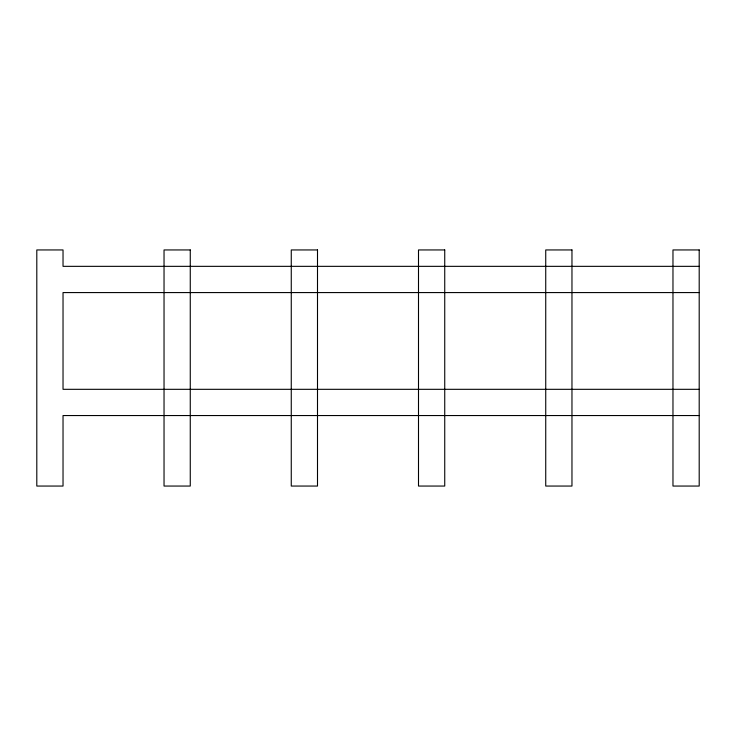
<?xml version="1.0" encoding="UTF-8"?>
<svg xmlns="http://www.w3.org/2000/svg" width="736" height="736" viewBox="0 0 736 736"><rect width="100%" height="100%" fill="white"/><g stroke="black" fill="none" stroke-linecap="round" stroke-linejoin="round"><path stroke-width="1.1" d="M699.2 266.34L63.029 266.34L63.029 249.946L36.8 249.946L36.8 486.054L63.029 486.054L63.029 415.546L699.2 415.546M699.2 292.578L63.029 292.578L63.029 389.316L699.2 389.316M190.265 249.946L164.036 249.946L164.036 486.054L190.265 486.054L190.265 249.946M317.501 249.946L291.263 249.946L291.263 486.054L317.501 486.054L317.501 249.946M444.737 249.946L418.499 249.946L418.499 486.054L444.737 486.054L444.737 249.946M571.964 249.946L545.735 249.946L545.735 486.054L571.964 486.054L571.964 249.946M699.2 249.946L672.971 249.946L672.971 486.054L699.2 486.054L699.2 249.946"/></g></svg>
